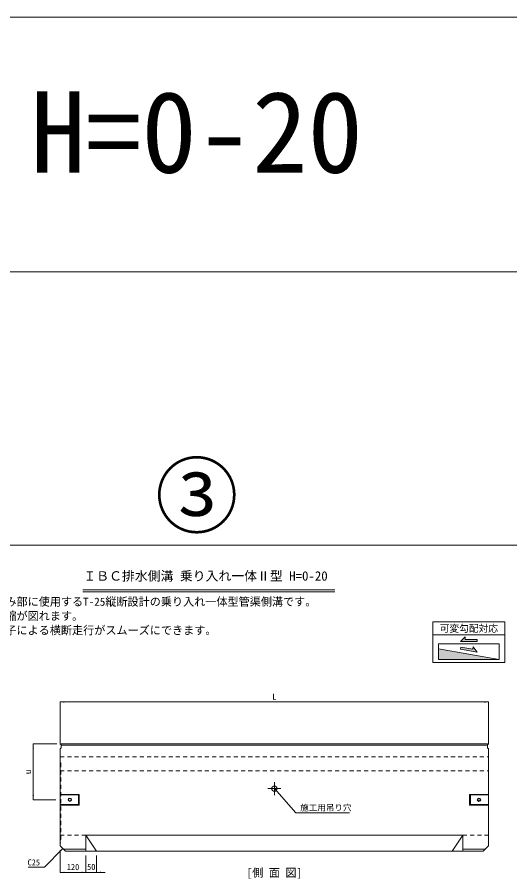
# Model space of a CAD drawing. Units: millimetres at full size. Extents: x 14445 to 39803, y 10010 to 18037.
# Drawn here: x 34965 to 37262, y 14021 to 18037 of the extents above; entities that cross this region are included whole.
import ezdxf
from ezdxf.enums import TextEntityAlignment as Align

# ---------------------------------------------------------------- set-up
doc = ezdxf.new("R2010")
doc.units = ezdxf.units.MM
doc.header["$LTSCALE"] = 25
for name, pattern in [('USER1', [1.35, 0.75, -0.6]), ('USER2', [28.575, 19.05, -3.175, 3.175, -3.175]), ('USER3', [2, 1, -1])]:
    doc.linetypes.add(name, pattern=pattern)
for name, color, linetype, lineweight in [('(0-0)', 7, 'Continuous', 18), ('0_2', 7, 'Continuous', 9), ('寸法線', 7, 'Continuous', 9), ('引出線', 4, 'Continuous', 13), ('本体', 2, 'Continuous', 5), ('枠', 5, 'Continuous', 5), ('補助線', 8, 'Continuous', 20), ('ｲﾝｻｰﾄ', 3, 'USER3', 5), ('ﾊｯﾁﾝｸﾞ', 7, 'Continuous', 5)]:
    doc.layers.add(name, color=color, linetype=linetype, lineweight=lineweight)
doc.styles.add('ＭＳ ゴシック', font='')
doc.styles.get('ＭＳ ゴシック').set_extended_font_data('MS Gothic')

# ---------------------------------------------------------------- blocks, each defined once
blk = doc.blocks.new('filled_arrow')
at = {"color": 0, "linetype": 'Continuous', "lineweight": -2}
blk.add_solid([(7.5, 1.25), (0, 0), (7.5, -1.25)], dxfattribs=at)

msp = doc.modelspace()

# ---------------------------------------------------------------- hatches: boundary and pattern name
at = {"layer": 'ﾊｯﾁﾝｸﾞ'}
for color, points in [(256, [(37054.1, 15136.14), (37054.1, 15148.43), (37032.21, 15126.54), (37110.29, 15126.54), (37110.29, 15136.14)]), (256, [(37054.1, 15136.14), (37054.1, 15148.43), (37032.21, 15126.54), (37110.29, 15126.54), (37110.29, 15136.14)]), (256, [(37089.8, 15090.61), (37034.45, 15100.29), (37032.8, 15090.84), (37109.71, 15077.39), (37091.92, 15102.72)]), (256, [(37034.45, 15100.29), (37032.8, 15090.84), (37109.71, 15077.39), (37091.92, 15102.72), (37089.8, 15090.61)]), (251, [(37212.47, 15043.51), (36930.04, 15092.88), (36930.04, 15043.51)])]:
    msp.add_hatch(color=color, dxfattribs=at).paths.add_polyline_path(points)

# ---------------------------------------------------------------- linework, layer by layer
at = {"layer": '(0-0)', "color": 2}
for q in [(37159.01, 14649.04), (37163.52, 14627.03)]:
    msp.add_line((37159.01, 14631.04), q, dxfattribs=at)
at = {"layer": '0_2', "lineweight": 20}
for p, q in [((36903.43, 15218.11), (36903.43, 15029.11)), ((36903.43, 15218.11), (37239.08, 15218.11)), ((37239.08, 15218.11), (37239.08, 15029.11)), ((36903.43, 15157.27), (37239.08, 15157.27)), ((37032.21, 15126.54), (37054.1, 15148.43)), ((37054.1, 15148.43), (37054.1, 15136.14)), ((37110.29, 15126.54), (37032.21, 15126.54)), ((37054.1, 15136.14), (37110.29, 15136.14)), ((37091.92, 15102.72), (37089.8, 15090.61)), ((37109.71, 15077.39), (37091.92, 15102.72)), ((37110.29, 15136.14), (37110.29, 15126.54)), ((37212.47, 15043.51), (36930.04, 15092.88)), ((37034.45, 15100.29), (37032.8, 15090.84)), ((37032.8, 15090.84), (37109.71, 15077.39)), ((37089.8, 15090.61), (37034.45, 15100.29)), ((36903.43, 15029.11), (37239.08, 15029.11))]:
    msp.add_line(p, q, dxfattribs=at)
msp.add_lwpolyline([(36930.04, 15115.2), (37212.47, 15115.2), (37212.47, 15043.51), (36930.04, 15043.51)], close=True, dxfattribs=at)
at = {"layer": '寸法線'}
for p, q in [((35271.4, 15367.98), (36446.78, 15367.98)), ((35271.4, 15357.98), (36446.94, 15357.98)), ((35165.52, 14844.81), (37163.52, 14844.81)), ((35165.52, 14647.04), (35165.52, 14844.81)), ((37163.52, 14647.03), (37163.52, 14844.81)), ((35039.82, 14649.04), (35039.82, 14389.04)), ((35150.02, 14649.04), (35039.82, 14649.04)), ((35145.52, 14389.04), (35039.82, 14389.04)), ((35165.52, 14154.04), (35165.52, 14050.39)), ((35285.52, 14129.04), (35285.52, 14050.39)), ((35285.52, 14129.04), (35285.52, 14050.39)), ((35335.52, 14129.04), (35335.52, 14050.39)), ((35165.52, 14050.39), (35285.52, 14050.39)), ((35245.52, 14050.39), (35375.52, 14050.39))]:
    msp.add_line(p, q, dxfattribs=at)
at = {"layer": '寸法線', "linetype": 'USER2'}
for p, q in [((36164.52, 14471), (36164.52, 14411.08)), ((36134.55, 14441.04), (36194.48, 14441.04))]:
    msp.add_line(p, q, dxfattribs=at)
at = {"layer": '寸法線'}
msp.add_lwpolyline([(35178.02, 14161.54), (35091.73, 14075.25), (35017.06, 14075.25)], dxfattribs=at)
at = {"layer": '引出線'}
msp.add_lwpolyline([(36164.52, 14441.04), (36264.91, 14328.56), (36515.02, 14328.56)], dxfattribs=at)
at = {"layer": '本体', "lineweight": 20}
for p, q in [((35170.02, 14631.04), (35165.52, 14627.04)), ((35165.52, 14174.04), (35165.52, 14627.04)), ((35170.02, 14631.04), (35170.02, 14649.04)), ((35170.02, 14649.04), (37159.01, 14649.04)), ((37163.52, 14174.04), (37163.52, 14627.03)), ((35190.52, 14149.04), (35165.52, 14174.04)), ((35190.52, 14149.04), (37138.52, 14149.04)), ((37138.52, 14149.04), (37163.52, 14174.04))]:
    msp.add_line(p, q, dxfattribs=at)
at = {"layer": '本体', "color": 4}
for p, q in [((35170.02, 14643.04), (36164.52, 14643.04)), ((37159.02, 14643.04), (36164.52, 14643.04)), ((35165.52, 14413.54), (35254.52, 14413.54)), ((35165.52, 14411.54), (35250.52, 14411.54)), ((35250.52, 14411.54), (35254.52, 14413.54)), ((35250.52, 14411.54), (35250.52, 14366.54)), ((35254.52, 14413.54), (35254.52, 14364.54)), ((37074.52, 14413.54), (37074.52, 14364.54)), ((37163.52, 14413.54), (37074.52, 14413.54)), ((37078.52, 14411.54), (37074.52, 14413.54)), ((37163.52, 14411.54), (37078.52, 14411.54)), ((37078.52, 14411.54), (37078.52, 14366.54)), ((35250.52, 14366.54), (35165.52, 14366.54)), ((35254.52, 14364.54), (35165.52, 14364.54)), ((35250.52, 14366.54), (35254.52, 14364.54)), ((37078.52, 14366.54), (37074.52, 14364.54)), ((37074.52, 14364.54), (37163.52, 14364.54)), ((37078.52, 14366.54), (37163.52, 14366.54))]:
    msp.add_line(p, q, dxfattribs=at)
at = {"layer": '本体', "color": 7, "linetype": 'USER1', "lineweight": 9}
for p, q in [((35165.52, 14589.04), (37163.52, 14589.04)), ((35165.52, 14524.04), (37163.52, 14524.04)), ((35285.52, 14224.04), (35165.52, 14224.04)), ((37043.52, 14224.04), (37163.52, 14224.04))]:
    msp.add_line(p, q, dxfattribs=at)
at = {"layer": '本体', "color": 4, "linetype": 'USER1'}
for p, q in [((35165.52, 14562.04), (35168.72, 14560.04)), ((35165.52, 14544.04), (35168.72, 14546.04)), ((35168.72, 14560.04), (35168.72, 14188.04)), ((35165.52, 14204.04), (35168.72, 14202.04)), ((35165.52, 14186.04), (35168.72, 14188.04))]:
    msp.add_line(p, q, dxfattribs=at)
at = {"layer": '本体', "lineweight": 9}
for p, q in [((35285.52, 14224.04), (35285.52, 14149.04)), ((35285.52, 14224.04), (35335.52, 14149.04)), ((35285.52, 14224.04), (37043.52, 14224.04)), ((37043.52, 14224.04), (36993.52, 14149.04)), ((37043.52, 14224.04), (37043.52, 14149.04)), ((35180.52, 14159.04), (35285.52, 14159.04)), ((37148.52, 14159.04), (37043.52, 14159.04))]:
    msp.add_line(p, q, dxfattribs=at)
msp.add_circle((36164.52, 14441.04), 12.5, dxfattribs=at)
at = {"layer": '枠', "color": 1, "lineweight": 20}
for p, q in [((14444.57, 18037.26), (39802.53, 18037.26)), ((31802.53, 16850.04), (39802.53, 16850.04))]:
    msp.add_line(p, q, dxfattribs=at)
at = {"layer": '枠', "lineweight": 20}
msp.add_line((33002.53, 15575.57), (38602.53, 15575.57), dxfattribs=at)
at = {"layer": 'ｲﾝｻｰﾄ', "linetype": 'Continuous'}
for centre, radius in [((35210.52, 14389.04), 8), ((35210.52, 14389.04), 6), ((37118.52, 14389.04), 8), ((37118.52, 14389.04), 6)]:
    msp.add_circle(centre, radius, dxfattribs=at)

# ---------------------------------------------------------------- block references
at = {"layer": '寸法線', "xscale": 2.67, "yscale": 2.67}
for p in [(35165.52, 14844.81), (35165.52, 14050.39), (35335.52, 14050.39)]:
    msp.add_blockref('filled_arrow', p, dxfattribs=at)
for p, rotation in [((37163.52, 14844.81), 180), ((35039.82, 14649.04), 270), ((35039.82, 14389.04), 90), ((35178.02, 14161.54), 225), ((35285.52, 14050.39), 180), ((35285.52, 14050.39), 180)]:
    msp.add_blockref('filled_arrow', p, dxfattribs=dict(at, rotation=rotation))
at = {"layer": '引出線', "xscale": 0.133, "yscale": 0.133, "rotation": 311.8}
msp.add_blockref('filled_arrow', (36164.52, 14441.04), dxfattribs=at)

# ---------------------------------------------------------------- texts
at = {"layer": '(0-0)', "style": 'ＭＳ ゴシック'}
msp.add_text('ＩＢＣ排水側溝 乗り入れ一体Ⅱ型 H=0-20', height=43.99, dxfattribs=at).set_placement((35273.64, 15397.26), align=Align.BOTTOM_LEFT)
at = {"layer": '0_2', "style": 'ＭＳ ゴシック'}
msp.add_text('H=0-20', height=379.8, dxfattribs=at).set_placement((35802.53, 17198.64), align=Align.BOTTOM_CENTER)
for s, p in [('ＩＢＣ側溝の横断歩道部または交差点巻き込み部に使用するT-25縦断設計の乗り入れ一体型管渠側溝です。', (33873.97, 15331.27)), ('側溝と縁石が一体になっているため工期の短縮が図れます。', (33873.97, 15264.6)), ('また、段差がないため歩行者に優しく、車椅子による横断走行がスムーズにできます。', (33873.97, 15197.93))]:
    msp.add_text(s, height=37.98, dxfattribs=at).set_placement(p, align=Align.TOP_LEFT)
for s, height, p in [('可変勾配対応', 33.23, (37071.25, 15187.69)), ('[側 面 図]', 37.98, (36164.52, 14048.5))]:
    msp.add_text(s, height=height, dxfattribs=at).set_placement(p, align=Align.MIDDLE_CENTER)
at = {"layer": '寸法線', "style": 'ＭＳ ゴシック'}
for s, p in [('L', (36164.52, 14869.81)), ('120', (35225.52, 14075.39)), ('50', (35310.52, 14075.96))]:
    msp.add_text(s, height=28.48, dxfattribs=at).set_placement(p, align=Align.MIDDLE_CENTER)
msp.add_text('u', height=28.48, rotation=90, dxfattribs=at).set_placement((35014.82, 14519.04), align=Align.MIDDLE_CENTER)
msp.add_text('C25', height=28.48, dxfattribs=at).set_placement((35071.73, 14111.25), align=Align.TOP_RIGHT)
at = {"layer": '引出線', "style": 'ＭＳ ゴシック'}
msp.add_text('施工用吊り穴', height=28.48, dxfattribs=at).set_placement((36284.91, 14366.24), align=Align.TOP_LEFT)
at = {"layer": '補助線', "color": 1, "style": 'ＭＳ ゴシック'}
msp.add_text('③', height=284.8, dxfattribs=at).set_placement((35802.53, 15577.96), align=Align.BOTTOM_CENTER)

doc.saveas('drawing.dxf')
